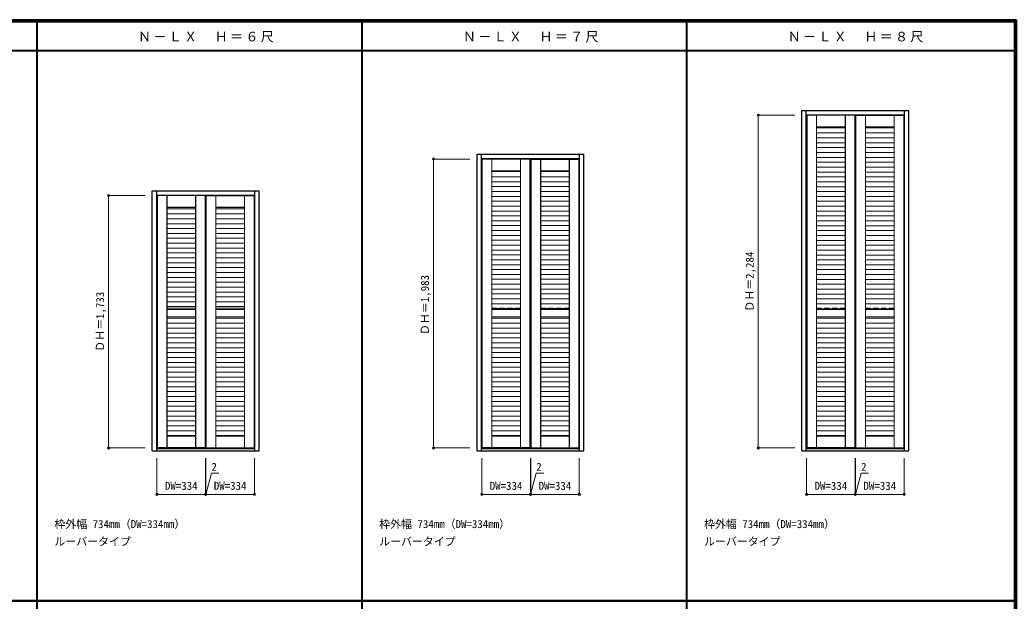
# Model space of a CAD drawing. Units: millimetres, scale not verified. Extents: x -6000 to 5700, y -4307 to 4175.
# Drawn here: x -1144 to 5700, y 186 to 4175 of the extents above; entities that cross this region are included whole.
import ezdxf
from ezdxf.enums import TextEntityAlignment as Align

# ---------------------------------------------------------------- set-up
doc = ezdxf.new("R2010")
doc.units = ezdxf.units.MM
doc.header["$LTSCALE"] = 30
doc.header["$PDMODE"] = 32
doc.header["$PDSIZE"] = 15
doc.linetypes.add('DASHED1', pattern=[1.8, 1.2, -0.6])
for name, color, linetype, lineweight in [('0-2_扉', 3, 'Continuous', 25), ('0-3_仕上げ', 7, 'Continuous', 18), ('0-4_枠', 3, 'Continuous', 25), ('0-A_文字', 7, 'Continuous', 18), ('0-B_寸法', 7, 'Continuous', 9), ('0-C_ハッチ', 7, 'Continuous', 18), ('F-1_枠', 6, 'Continuous', 40)]:
    doc.layers.add(name, color=color, linetype=linetype, lineweight=lineweight)
doc.styles.add('ＭＳ ゴシック', font='')
doc.styles.get('ＭＳ ゴシック').set_extended_font_data('MS Gothic')

msp = doc.modelspace()

# ---------------------------------------------------------------- linework, layer by layer
at = {"layer": '0-2_扉'}
for p, q in [((4595, 3521), (4595, 1237)), ((4597, 3521), (4597, 1237)), ((4597, 3521), (4931, 3521)), ((4931, 1237), (4931, 3521)), ((2029.4, 3220), (2029.4, 1237)), ((2363.4, 3220), (2029.4, 3220)), ((2363.4, 3220), (2363.4, 1237)), ((2365.4, 3220), (2365.4, 1237)), ((2365.4, 3220), (2699.4, 3220)), ((2699.4, 1237), (2699.4, 3220)), ((131.8, 2970), (131.8, 1237)), ((133.8, 2970), (133.8, 1237)), ((133.8, 2970), (467.8, 2970)), ((467.8, 1237), (467.8, 2970)), ((131.8, 1237), (-202.2, 1237)), ((133.8, 1237), (467.8, 1237)), ((2363.4, 1237), (2029.4, 1237)), ((2365.4, 1237), (2699.4, 1237)), ((4595, 1237), (4261, 1237)), ((4597, 1237), (4931, 1237))]:
    msp.add_line(p, q, dxfattribs=at)
for points in [[(4595, 3521), (4261, 3521), (4261, 1237)], [(131.8, 2970), (-202.2, 2970), (-202.2, 1237)]]:
    msp.add_lwpolyline(points, dxfattribs=at)
at = {"layer": '0-3_仕上げ'}
for p, q in [((4264, 3521), (4264, 1237)), ((4329, 3521), (4329, 1237)), ((4330, 1237), (4330, 3521)), ((4526, 1237), (4526, 3521)), ((4527, 3521), (4527, 1237)), ((4592, 3521), (4592, 1237)), ((4600, 3521), (4600, 1237)), ((4665, 3521), (4665, 1237)), ((4666, 1237), (4666, 3521)), ((4862, 1237), (4862, 3521)), ((4863, 3521), (4863, 1237)), ((4928, 3521), (4928, 1237)), ((4330, 3441), (4526, 3441)), ((4526, 3438), (4330, 3438)), ((4666, 3441), (4862, 3441)), ((4862, 3438), (4666, 3438)), ((2032.4, 3220), (2032.4, 1237)), ((2097.4, 3220), (2097.4, 1237)), ((2098.4, 1237), (2098.4, 3220)), ((2294.4, 1237), (2294.4, 3220)), ((2295.4, 3220), (2295.4, 1237)), ((2360.4, 3220), (2360.4, 1237)), ((2368.4, 3220), (2368.4, 1237)), ((2433.4, 3220), (2433.4, 1237)), ((2434.4, 1237), (2434.4, 3220)), ((2630.4, 1237), (2630.4, 3220)), ((2631.4, 3220), (2631.4, 1237)), ((2696.4, 3220), (2696.4, 1237)), ((2098.4, 3140), (2294.4, 3140)), ((2294.4, 3137), (2098.4, 3137)), ((2434.4, 3140), (2630.4, 3140)), ((2630.4, 3137), (2434.4, 3137)), ((-199.2, 1237), (-199.2, 2970)), ((-134.2, 2970), (-134.2, 1237)), ((-133.2, 1237), (-133.2, 2970)), ((62.8, 1237), (62.8, 2970)), ((63.8, 2970), (63.8, 1237)), ((128.8, 2970), (128.8, 1237)), ((136.8, 1237), (136.8, 2970)), ((201.8, 2970), (201.8, 1237)), ((202.8, 1237), (202.8, 2970)), ((398.8, 1237), (398.8, 2970)), ((399.8, 2970), (399.8, 1237)), ((464.8, 2970), (464.8, 1237)), ((-133.2, 2890), (62.8, 2890)), ((62.8, 2887), (-133.2, 2887)), ((202.8, 2890), (398.8, 2890)), ((398.8, 2887), (202.8, 2887)), ((62.8, 2197), (-133.2, 2197)), ((398.8, 2197), (202.8, 2197)), ((-133.2, 2187), (62.8, 2187)), ((-133.2, 2137.59), (62.8, 2137.59)), ((202.8, 2187), (398.8, 2187)), ((202.8, 2137.59), (398.8, 2137.59)), ((2098.4, 2187), (2294.4, 2187)), ((2098.4, 2137.59), (2294.4, 2137.59)), ((2434.4, 2187), (2630.4, 2187)), ((2434.4, 2137.59), (2630.4, 2137.59)), ((4330, 2187), (4526, 2187)), ((4330, 2137.59), (4526, 2137.59)), ((4666, 2187), (4862, 2187)), ((4666, 2137.59), (4862, 2137.59)), ((62.8, 1320), (-133.2, 1320)), ((62.8, 1317), (-133.2, 1317)), ((398.8, 1320), (202.8, 1320)), ((398.8, 1317), (202.8, 1317)), ((2294.4, 1320), (2098.4, 1320)), ((2294.4, 1317), (2098.4, 1317)), ((2630.4, 1320), (2434.4, 1320)), ((2630.4, 1317), (2434.4, 1317)), ((4526, 1320), (4330, 1320)), ((4526, 1317), (4330, 1317)), ((4862, 1320), (4666, 1320)), ((4862, 1317), (4666, 1317))]:
    msp.add_line(p, q, dxfattribs=at)
at = {"layer": '0-3_仕上げ', "linetype": 'DASHED1'}
for p, q in [((2294.4, 2197), (2098.4, 2197)), ((2630.4, 2197), (2434.4, 2197)), ((4526, 2197), (4330, 2197)), ((4862, 2197), (4666, 2197)), ((62.8, 2127), (-133.2, 2127)), ((398.8, 2127), (202.8, 2127)), ((2294.4, 2127), (2098.4, 2127)), ((2630.4, 2127), (2434.4, 2127)), ((4526, 2127), (4330, 2127)), ((4862, 2127), (4666, 2127))]:
    msp.add_line(p, q, dxfattribs=at)
at = {"layer": '0-4_枠'}
for p, q in [((4229, 1218), (4229, 3554)), ((4229, 3554), (4963, 3554)), ((4259, 1218), (4259, 3554)), ((4259, 3524), (4933, 3524)), ((4933, 1218), (4933, 3554)), ((4963, 1218), (4963, 3554)), ((1997.4, 1218), (1997.4, 3253)), ((1997.4, 3253), (2731.4, 3253)), ((2027.4, 1218), (2027.4, 3253)), ((2027.4, 3223), (2701.4, 3223)), ((2701.4, 1218), (2701.4, 3253)), ((2731.4, 1218), (2731.4, 3253)), ((-234.2, 1218), (-234.2, 3003)), ((-234.2, 3003), (499.8, 3003)), ((-204.2, 1218), (-204.2, 3003)), ((-204.2, 2973), (469.8, 2973)), ((469.8, 1218), (469.8, 3003)), ((499.8, 1218), (499.8, 3003)), ((-204.2, 1233), (469.8, 1233)), ((2027.4, 1233), (2701.4, 1233)), ((4259, 1233), (4933, 1233)), ((-234.2, 1218), (499.8, 1218)), ((1997.4, 1218), (2731.4, 1218)), ((4229, 1218), (4963, 1218))]:
    msp.add_line(p, q, dxfattribs=at)
at = {"layer": '0-B_寸法', "color": 4}
for p, q in [((3929, 3521), (3929, 1237)), ((3929, 3521), (4179, 3521)), ((1697.4, 3220), (1697.4, 1237)), ((1697.4, 3220), (1947.4, 3220)), ((-534.2, 2970), (-534.2, 1237)), ((-534.2, 2970), (-284.2, 2970)), ((-534.2, 1237), (-284.2, 1237)), ((1697.4, 1237), (1947.4, 1237)), ((3929, 1237), (4179, 1237)), ((-202.2, 918), (-202.2, 1168)), ((131.8, 918), (131.8, 1168)), ((2029.4, 918), (2029.4, 1168)), ((2363.4, 918), (2363.4, 1168)), ((4261, 918), (4261, 1168)), ((4595, 918), (4595, 1168)), ((-202.2, 918), (131.8, 918)), ((2029.4, 918), (2363.4, 918)), ((4261, 918), (4595, 918))]:
    msp.add_line(p, q, dxfattribs=at)
for points in [[(131.8, 918), (133.8, 918), (133.8, 1168)], [(133.8, 918), (467.8, 918), (467.8, 1168)], [(2363.4, 918), (2365.4, 918), (2365.4, 1168)], [(2365.4, 918), (2699.4, 918), (2699.4, 1168)], [(4595, 918), (4597, 918), (4597, 1168)], [(4597, 918), (4931, 918), (4931, 1168)], [(132.8, 918), (171.77, 1063.45), (223.71, 1063.45)], [(2364.4, 918), (2403.37, 1063.45), (2455.31, 1063.45)], [(4596, 918), (4634.97, 1063.45), (4686.91, 1063.45)]]:
    msp.add_lwpolyline(points, dxfattribs=at)
at = {"layer": '0-B_寸法'}
for p in [(3929, 3521), (1697.4, 3220), (-534.2, 2970), (-534.2, 1237), (1697.4, 1237), (3929, 1237), (-202.2, 918), (131.8, 918), (133.8, 918), (467.8, 918), (2029.4, 918), (2363.4, 918), (2365.4, 918), (2699.4, 918), (4261, 918), (4595, 918), (4597, 918), (4931, 918)]:
    msp.add_point(p, dxfattribs=at)
at = {"layer": '0-C_ハッチ'}
for p, q in [((4330, 3435.04), (4526, 3435.04)), ((4666, 3435.04), (4862, 3435.04)), ((4330, 3398.97), (4526, 3398.97)), ((4330, 3365.47), (4526, 3365.47)), ((4666, 3398.97), (4862, 3398.97)), ((4666, 3365.47), (4862, 3365.47)), ((4330, 3331.97), (4526, 3331.97)), ((4330, 3298.47), (4526, 3298.47)), ((4666, 3331.97), (4862, 3331.97)), ((4666, 3298.47), (4862, 3298.47)), ((4330, 3264.97), (4526, 3264.97)), ((4330, 3231.47), (4526, 3231.47)), ((4666, 3264.97), (4862, 3264.97)), ((4666, 3231.47), (4862, 3231.47)), ((4330, 3197.97), (4526, 3197.97)), ((4330, 3164.47), (4526, 3164.47)), ((4666, 3197.97), (4862, 3197.97)), ((4666, 3164.47), (4862, 3164.47)), ((2098.4, 3134.04), (2294.4, 3134.04)), ((2098.4, 3097.97), (2294.4, 3097.97)), ((2434.4, 3134.04), (2630.4, 3134.04)), ((2434.4, 3097.97), (2630.4, 3097.97)), ((4330, 3130.97), (4526, 3130.97)), ((4330, 3097.47), (4526, 3097.47)), ((4666, 3130.97), (4862, 3130.97)), ((4666, 3097.47), (4862, 3097.47)), ((2098.4, 3064.47), (2294.4, 3064.47)), ((2098.4, 3030.97), (2294.4, 3030.97)), ((2434.4, 3064.47), (2630.4, 3064.47)), ((2434.4, 3030.97), (2630.4, 3030.97)), ((4330, 3063.97), (4526, 3063.97)), ((4330, 3030.47), (4526, 3030.47)), ((4666, 3063.97), (4862, 3063.97)), ((4666, 3030.47), (4862, 3030.47)), ((2098.4, 2997.47), (2294.4, 2997.47)), ((2098.4, 2963.97), (2294.4, 2963.97)), ((2434.4, 2997.47), (2630.4, 2997.47)), ((2434.4, 2963.97), (2630.4, 2963.97)), ((4330, 2996.97), (4526, 2996.97)), ((4330, 2963.47), (4526, 2963.47)), ((4666, 2996.97), (4862, 2996.97)), ((4666, 2963.47), (4862, 2963.47)), ((-133.2, 2879.45), (62.8, 2879.45)), ((202.8, 2879.45), (398.8, 2879.45)), ((2098.4, 2930.47), (2294.4, 2930.47)), ((2098.4, 2896.97), (2294.4, 2896.97)), ((2434.4, 2930.47), (2630.4, 2930.47)), ((2434.4, 2896.97), (2630.4, 2896.97)), ((4330, 2929.97), (4526, 2929.97)), ((4330, 2896.47), (4526, 2896.47)), ((4666, 2929.97), (4862, 2929.97)), ((4666, 2896.47), (4862, 2896.47)), ((-133.2, 2843.38), (62.8, 2843.38)), ((-133.2, 2809.88), (62.8, 2809.88)), ((202.8, 2843.38), (398.8, 2843.38)), ((202.8, 2809.88), (398.8, 2809.88)), ((2098.4, 2863.47), (2294.4, 2863.47)), ((2098.4, 2829.97), (2294.4, 2829.97)), ((2434.4, 2863.47), (2630.4, 2863.47)), ((2434.4, 2829.97), (2630.4, 2829.97)), ((4330, 2862.97), (4526, 2862.97)), ((4330, 2829.47), (4526, 2829.47)), ((4666, 2862.97), (4862, 2862.97)), ((4666, 2829.47), (4862, 2829.47)), ((-133.2, 2776.38), (62.8, 2776.38)), ((-133.2, 2742.88), (62.8, 2742.88)), ((202.8, 2776.38), (398.8, 2776.38)), ((202.8, 2742.88), (398.8, 2742.88)), ((2098.4, 2796.47), (2294.4, 2796.47)), ((2098.4, 2762.97), (2294.4, 2762.97)), ((2434.4, 2796.47), (2630.4, 2796.47)), ((2434.4, 2762.97), (2630.4, 2762.97)), ((4330, 2795.97), (4526, 2795.97)), ((4330, 2762.47), (4526, 2762.47)), ((4666, 2795.97), (4862, 2795.97)), ((4666, 2762.47), (4862, 2762.47)), ((-133.2, 2709.38), (62.8, 2709.38)), ((-133.2, 2675.88), (62.8, 2675.88)), ((202.8, 2709.38), (398.8, 2709.38)), ((202.8, 2675.88), (398.8, 2675.88)), ((2098.4, 2729.47), (2294.4, 2729.47)), ((2098.4, 2695.97), (2294.4, 2695.97)), ((2434.4, 2729.47), (2630.4, 2729.47)), ((2434.4, 2695.97), (2630.4, 2695.97)), ((4330, 2728.97), (4526, 2728.97)), ((4330, 2695.47), (4526, 2695.47)), ((4666, 2728.97), (4862, 2728.97)), ((4666, 2695.47), (4862, 2695.47)), ((-133.2, 2642.38), (62.8, 2642.38)), ((-133.2, 2608.88), (62.8, 2608.88)), ((202.8, 2642.38), (398.8, 2642.38)), ((202.8, 2608.88), (398.8, 2608.88)), ((2098.4, 2662.47), (2294.4, 2662.47)), ((2098.4, 2628.97), (2294.4, 2628.97)), ((2434.4, 2662.47), (2630.4, 2662.47)), ((2434.4, 2628.97), (2630.4, 2628.97)), ((4330, 2661.97), (4526, 2661.97)), ((4330, 2628.47), (4526, 2628.47)), ((4666, 2661.97), (4862, 2661.97)), ((4666, 2628.47), (4862, 2628.47)), ((-133.2, 2575.38), (62.8, 2575.38)), ((-133.2, 2541.88), (62.8, 2541.88)), ((202.8, 2575.38), (398.8, 2575.38)), ((202.8, 2541.88), (398.8, 2541.88)), ((2098.4, 2595.47), (2294.4, 2595.47)), ((2098.4, 2561.97), (2294.4, 2561.97)), ((2434.4, 2595.47), (2630.4, 2595.47)), ((2434.4, 2561.97), (2630.4, 2561.97)), ((4330, 2594.97), (4526, 2594.97)), ((4330, 2561.47), (4526, 2561.47)), ((4666, 2594.97), (4862, 2594.97)), ((4666, 2561.47), (4862, 2561.47)), ((-133.2, 2508.38), (62.8, 2508.38)), ((-133.2, 2474.88), (62.8, 2474.88)), ((202.8, 2508.38), (398.8, 2508.38)), ((202.8, 2474.88), (398.8, 2474.88)), ((2098.4, 2528.47), (2294.4, 2528.47)), ((2098.4, 2494.97), (2294.4, 2494.97)), ((2434.4, 2528.47), (2630.4, 2528.47)), ((2434.4, 2494.97), (2630.4, 2494.97)), ((4330, 2527.97), (4526, 2527.97)), ((4330, 2494.47), (4526, 2494.47)), ((4666, 2527.97), (4862, 2527.97)), ((4666, 2494.47), (4862, 2494.47)), ((-133.2, 2441.38), (62.8, 2441.38)), ((-133.2, 2407.88), (62.8, 2407.88)), ((202.8, 2441.38), (398.8, 2441.38)), ((202.8, 2407.88), (398.8, 2407.88)), ((2098.4, 2461.47), (2294.4, 2461.47)), ((2098.4, 2427.97), (2294.4, 2427.97)), ((2434.4, 2461.47), (2630.4, 2461.47)), ((2434.4, 2427.97), (2630.4, 2427.97)), ((4330, 2460.97), (4526, 2460.97)), ((4330, 2427.47), (4526, 2427.47)), ((4666, 2460.97), (4862, 2460.97)), ((4666, 2427.47), (4862, 2427.47)), ((-133.2, 2374.38), (62.8, 2374.38)), ((-133.2, 2340.88), (62.8, 2340.88)), ((202.8, 2374.38), (398.8, 2374.38)), ((202.8, 2340.88), (398.8, 2340.88)), ((2098.4, 2394.47), (2294.4, 2394.47)), ((2098.4, 2360.97), (2294.4, 2360.97)), ((2098.4, 2327.47), (2294.4, 2327.47)), ((2434.4, 2394.47), (2630.4, 2394.47)), ((2434.4, 2360.97), (2630.4, 2360.97)), ((2434.4, 2327.47), (2630.4, 2327.47)), ((4330, 2393.97), (4526, 2393.97)), ((4330, 2360.47), (4526, 2360.47)), ((4330, 2326.97), (4526, 2326.97)), ((4666, 2393.97), (4862, 2393.97)), ((4666, 2360.47), (4862, 2360.47)), ((4666, 2326.97), (4862, 2326.97)), ((-133.2, 2307.38), (62.8, 2307.38)), ((-133.2, 2273.88), (62.8, 2273.88)), ((202.8, 2307.38), (398.8, 2307.38)), ((202.8, 2273.88), (398.8, 2273.88)), ((2098.4, 2293.97), (2294.4, 2293.97)), ((2098.4, 2260.47), (2294.4, 2260.47)), ((2434.4, 2293.97), (2630.4, 2293.97)), ((2434.4, 2260.47), (2630.4, 2260.47)), ((4330, 2293.47), (4526, 2293.47)), ((4330, 2259.97), (4526, 2259.97)), ((4666, 2293.47), (4862, 2293.47)), ((4666, 2259.97), (4862, 2259.97)), ((-133.2, 2240.38), (62.8, 2240.38)), ((-133.2, 2206.88), (62.8, 2206.88)), ((202.8, 2240.38), (398.8, 2240.38)), ((202.8, 2206.88), (398.8, 2206.88)), ((2098.4, 2226.97), (2294.4, 2226.97)), ((2098.4, 2193.47), (2294.4, 2193.47)), ((2434.4, 2226.97), (2630.4, 2226.97)), ((2434.4, 2193.47), (2630.4, 2193.47)), ((4330, 2226.47), (4526, 2226.47)), ((4330, 2192.97), (4526, 2192.97)), ((4666, 2226.47), (4862, 2226.47)), ((4666, 2192.97), (4862, 2192.97)), ((-133.2, 2128.54), (62.8, 2128.54)), ((202.8, 2128.54), (398.8, 2128.54)), ((2098.4, 2128.54), (2294.4, 2128.54)), ((2434.4, 2128.54), (2630.4, 2128.54)), ((4330, 2128.54), (4526, 2128.54)), ((4666, 2128.54), (4862, 2128.54)), ((-133.2, 2092.47), (62.8, 2092.47)), ((-133.2, 2058.97), (62.8, 2058.97)), ((202.8, 2092.47), (398.8, 2092.47)), ((202.8, 2058.97), (398.8, 2058.97)), ((2098.4, 2092.47), (2294.4, 2092.47)), ((2098.4, 2058.97), (2294.4, 2058.97)), ((2434.4, 2092.47), (2630.4, 2092.47)), ((2434.4, 2058.97), (2630.4, 2058.97)), ((4330, 2092.47), (4526, 2092.47)), ((4330, 2058.97), (4526, 2058.97)), ((4666, 2092.47), (4862, 2092.47)), ((4666, 2058.97), (4862, 2058.97)), ((-133.2, 2025.47), (62.8, 2025.47)), ((-133.2, 1991.97), (62.8, 1991.97)), ((202.8, 2025.47), (398.8, 2025.47)), ((202.8, 1991.97), (398.8, 1991.97)), ((2098.4, 2025.47), (2294.4, 2025.47)), ((2098.4, 1991.97), (2294.4, 1991.97)), ((2434.4, 2025.47), (2630.4, 2025.47)), ((2434.4, 1991.97), (2630.4, 1991.97)), ((4330, 2025.47), (4526, 2025.47)), ((4330, 1991.97), (4526, 1991.97)), ((4666, 2025.47), (4862, 2025.47)), ((4666, 1991.97), (4862, 1991.97)), ((-133.2, 1958.47), (62.8, 1958.47)), ((-133.2, 1924.97), (62.8, 1924.97)), ((202.8, 1958.47), (398.8, 1958.47)), ((202.8, 1924.97), (398.8, 1924.97)), ((2098.4, 1958.47), (2294.4, 1958.47)), ((2098.4, 1924.97), (2294.4, 1924.97)), ((2434.4, 1958.47), (2630.4, 1958.47)), ((2434.4, 1924.97), (2630.4, 1924.97)), ((4330, 1958.47), (4526, 1958.47)), ((4330, 1924.97), (4526, 1924.97)), ((4666, 1958.47), (4862, 1958.47)), ((4666, 1924.97), (4862, 1924.97)), ((-133.2, 1891.47), (62.8, 1891.47)), ((-133.2, 1857.97), (62.8, 1857.97)), ((202.8, 1891.47), (398.8, 1891.47)), ((202.8, 1857.97), (398.8, 1857.97)), ((2098.4, 1891.47), (2294.4, 1891.47)), ((2098.4, 1857.97), (2294.4, 1857.97)), ((2434.4, 1891.47), (2630.4, 1891.47)), ((2434.4, 1857.97), (2630.4, 1857.97)), ((4330, 1891.47), (4526, 1891.47)), ((4330, 1857.97), (4526, 1857.97)), ((4666, 1891.47), (4862, 1891.47)), ((4666, 1857.97), (4862, 1857.97)), ((-133.2, 1824.47), (62.8, 1824.47)), ((-133.2, 1790.97), (62.8, 1790.97)), ((202.8, 1824.47), (398.8, 1824.47)), ((202.8, 1790.97), (398.8, 1790.97)), ((2098.4, 1824.47), (2294.4, 1824.47)), ((2098.4, 1790.97), (2294.4, 1790.97)), ((2434.4, 1824.47), (2630.4, 1824.47)), ((2434.4, 1790.97), (2630.4, 1790.97)), ((4330, 1824.47), (4526, 1824.47)), ((4330, 1790.97), (4526, 1790.97)), ((4666, 1824.47), (4862, 1824.47)), ((4666, 1790.97), (4862, 1790.97)), ((-133.2, 1757.47), (62.8, 1757.47)), ((-133.2, 1723.97), (62.8, 1723.97)), ((202.8, 1757.47), (398.8, 1757.47)), ((202.8, 1723.97), (398.8, 1723.97)), ((2098.4, 1757.47), (2294.4, 1757.47)), ((2098.4, 1723.97), (2294.4, 1723.97)), ((2434.4, 1757.47), (2630.4, 1757.47)), ((2434.4, 1723.97), (2630.4, 1723.97)), ((4330, 1757.47), (4526, 1757.47)), ((4330, 1723.97), (4526, 1723.97)), ((4666, 1757.47), (4862, 1757.47)), ((4666, 1723.97), (4862, 1723.97)), ((-133.2, 1690.47), (62.8, 1690.47)), ((-133.2, 1656.97), (62.8, 1656.97)), ((202.8, 1690.47), (398.8, 1690.47)), ((202.8, 1656.97), (398.8, 1656.97)), ((2098.4, 1690.47), (2294.4, 1690.47)), ((2098.4, 1656.97), (2294.4, 1656.97)), ((2434.4, 1690.47), (2630.4, 1690.47)), ((2434.4, 1656.97), (2630.4, 1656.97)), ((4330, 1690.47), (4526, 1690.47)), ((4330, 1656.97), (4526, 1656.97)), ((4666, 1690.47), (4862, 1690.47)), ((4666, 1656.97), (4862, 1656.97)), ((-133.2, 1623.47), (62.8, 1623.47)), ((-133.2, 1589.97), (62.8, 1589.97)), ((202.8, 1623.47), (398.8, 1623.47)), ((202.8, 1589.97), (398.8, 1589.97)), ((2098.4, 1623.47), (2294.4, 1623.47)), ((2098.4, 1589.97), (2294.4, 1589.97)), ((2434.4, 1623.47), (2630.4, 1623.47)), ((2434.4, 1589.97), (2630.4, 1589.97)), ((4330, 1623.47), (4526, 1623.47)), ((4330, 1589.97), (4526, 1589.97)), ((4666, 1623.47), (4862, 1623.47)), ((4666, 1589.97), (4862, 1589.97)), ((-133.2, 1556.47), (62.8, 1556.47)), ((-133.2, 1522.97), (62.8, 1522.97)), ((202.8, 1556.47), (398.8, 1556.47)), ((202.8, 1522.97), (398.8, 1522.97)), ((2098.4, 1556.47), (2294.4, 1556.47)), ((2098.4, 1522.97), (2294.4, 1522.97)), ((2434.4, 1556.47), (2630.4, 1556.47)), ((2434.4, 1522.97), (2630.4, 1522.97)), ((4330, 1556.47), (4526, 1556.47)), ((4330, 1522.97), (4526, 1522.97)), ((4666, 1556.47), (4862, 1556.47)), ((4666, 1522.97), (4862, 1522.97)), ((-133.2, 1489.47), (62.8, 1489.47)), ((-133.2, 1455.97), (62.8, 1455.97)), ((202.8, 1489.47), (398.8, 1489.47)), ((202.8, 1455.97), (398.8, 1455.97)), ((2098.4, 1489.47), (2294.4, 1489.47)), ((2098.4, 1455.97), (2294.4, 1455.97)), ((2434.4, 1489.47), (2630.4, 1489.47)), ((2434.4, 1455.97), (2630.4, 1455.97)), ((4330, 1489.47), (4526, 1489.47)), ((4330, 1455.97), (4526, 1455.97)), ((4666, 1489.47), (4862, 1489.47)), ((4666, 1455.97), (4862, 1455.97)), ((-133.2, 1422.47), (62.8, 1422.47)), ((-133.2, 1388.97), (62.8, 1388.97)), ((202.8, 1422.47), (398.8, 1422.47)), ((202.8, 1388.97), (398.8, 1388.97)), ((2098.4, 1422.47), (2294.4, 1422.47)), ((2098.4, 1388.97), (2294.4, 1388.97)), ((2434.4, 1422.47), (2630.4, 1422.47)), ((2434.4, 1388.97), (2630.4, 1388.97)), ((4330, 1422.47), (4526, 1422.47)), ((4330, 1388.97), (4526, 1388.97)), ((4666, 1422.47), (4862, 1422.47)), ((4666, 1388.97), (4862, 1388.97)), ((-133.2, 1355.47), (62.8, 1355.47)), ((-133.2, 1321.97), (62.8, 1321.97)), ((202.8, 1355.47), (398.8, 1355.47)), ((202.8, 1321.97), (398.8, 1321.97)), ((2098.4, 1355.47), (2294.4, 1355.47)), ((2098.4, 1321.97), (2294.4, 1321.97)), ((2434.4, 1355.47), (2630.4, 1355.47)), ((2434.4, 1321.97), (2630.4, 1321.97)), ((4330, 1355.47), (4526, 1355.47)), ((4330, 1321.97), (4526, 1321.97)), ((4666, 1355.47), (4862, 1355.47)), ((4666, 1321.97), (4862, 1321.97))]:
    msp.add_line(p, q, dxfattribs=at)
at = {"layer": 'F-1_枠'}
for p, q in [((-6000, 4175), (5700, 4175)), ((5690, 4175), (5690, -4205)), ((5695, 4175), (5695, -4205)), ((5700, 4175), (5700, -4205)), ((-6000, 4170), (5700, 4170)), ((-6000, 4165), (5700, 4165)), ((-1026.8, 4165), (-1026.8, -3790)), ((1204.8, 4165), (1204.8, -3790)), ((3436.4, 4165), (3436.4, -3790)), ((-6000, 3965), (5700, 3965)), ((-5990, 190.5), (5690, 190.5)), ((-5990, 187.5), (5690, 187.5))]:
    msp.add_line(p, q, dxfattribs=at)

# ---------------------------------------------------------------- texts
at = {"layer": '0-A_文字', "style": 'ＭＳ ゴシック'}
for s, p in [('枠外幅 734mm（DW=334mm）', (-906.8, 670.5)), ('枠外幅 734mm（DW=334mm）', (1324.8, 670.5)), ('枠外幅 734mm（DW=334mm）', (3556.4, 670.5)), ('ルーバータイプ', (-906.8, 550.5)), ('ルーバータイプ', (1324.8, 550.5)), ('ルーバータイプ', (3556.4, 550.5))]:
    msp.add_text(s, height=54.99, dxfattribs=at).set_placement(p, align=Align.BOTTOM_LEFT)
at = {"layer": '0-A_文字', "char_height": 65.98, "attachment_point": 7, "style": 'ＭＳ ゴシック'}
for s, insert in [('\\T1.17;Ｎ－ＬＸ\u3000Ｈ＝６尺', (-332.2, 4020)), ('\\T1.17;Ｎ－ＬＸ\u3000Ｈ＝７尺', (1899.4, 4020)), ('\\T1.17;Ｎ－ＬＸ\u3000Ｈ＝８尺', (4131, 4020))]:
    msp.add_mtext(s, dxfattribs=dict(at, insert=insert))
at = {"layer": '0-B_寸法', "style": 'ＭＳ ゴシック'}
for s, p in [('ＤＨ＝2,284', (3914, 2172.75)), ('ＤＨ＝1,983', (1682.4, 2012.25)), ('ＤＨ＝1,733', (-549.2, 1897.25))]:
    msp.add_text(s, height=54.99, rotation=90, dxfattribs=at).set_placement(p, align=Align.BOTTOM_LEFT)
for s, p in [('2', (171.77, 1063.45)), ('2', (2403.37, 1063.45)), ('2', (4634.97, 1063.45)), ('DW=334', (-147.7, 933)), ('DW=334', (188.3, 933)), ('DW=334', (2083.9, 933)), ('DW=334', (2419.9, 933)), ('DW=334', (4315.5, 933)), ('DW=334', (4651.5, 933))]:
    msp.add_text(s, height=54.99, dxfattribs=at).set_placement(p, align=Align.BOTTOM_LEFT)

doc.saveas('drawing.dxf')
